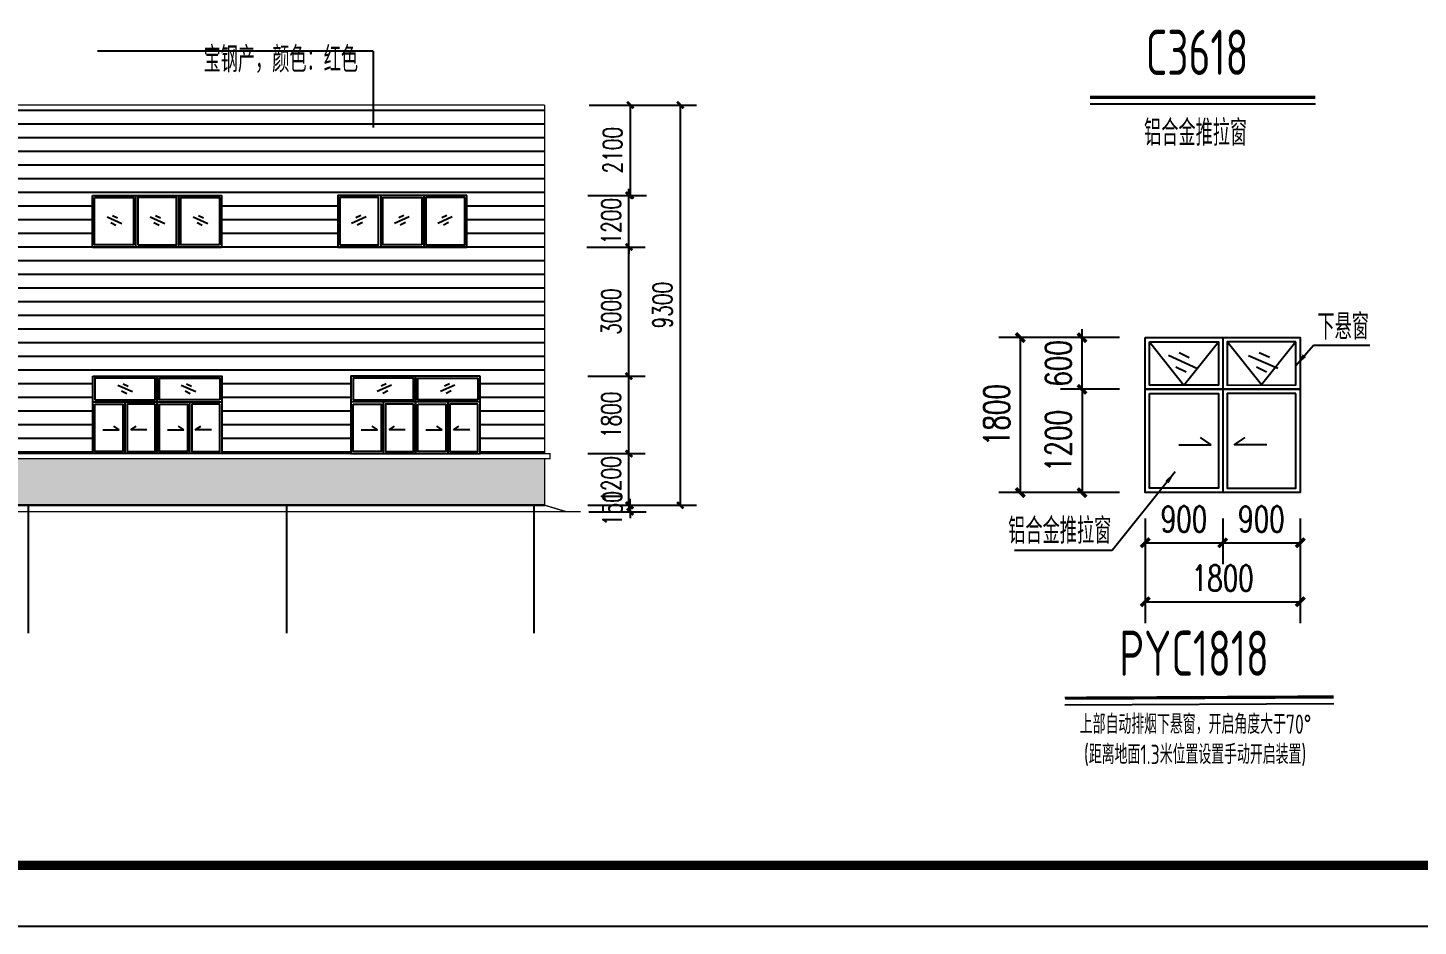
# Model space of a CAD drawing. Extents: x 180850 to 1400258, y 48356 to 327067.
# Drawn here: x 711232 to 743528, y 232984 to 253860 of the extents above; entities that cross this region are included whole.
import ezdxf
from ezdxf.enums import TextEntityAlignment as Align

# ---------------------------------------------------------------- set-up
doc = ezdxf.new("R2010")
doc.units = 0
doc.header["$LTSCALE"] = 1000
for name, color, linetype in [('AXIS', 3, 'Continuous'), ('PUB_DIM', 3, 'Continuous'), ('PUB_TEXT', 7, 'Continuous'), ('PUB_TITLE', 4, 'Continuous'), ('TEXT', 7, 'Continuous'), ('THICK', 6, 'Continuous'), ('THIN', 7, 'Continuous')]:
    doc.layers.add(name, color=color, linetype=linetype)
doc.styles.add('_TCH_DIM_T3', font='SIMPLEX', dxfattribs={"width": 0.705882, "bigfont": 'GBCBIG'})
doc.styles.add('C', font='tssdeng.shx', dxfattribs={"height": 3, "bigfont": 'tssdchn.shx'})
doc.styles.add('标准字体', font='tssdeng.shx', dxfattribs={"width": 0.7, "bigfont": 'tssdchn.shx'})
doc.dimstyles.new('_TCH_ARCH&&150', dxfattribs={"dimtxt": 446.25, "dimasz": 150, "dimexe": 375, "dimexo": 450, "dimgap": 189.375, "dimtad": 1, "dimdec": 0, "dimzin": 0, "dimdsep": 46, "dimtxsty": '_TCH_DIM_T3', "dimblk": 'ARCHTICK', "dimcen": 0.09, "dimclrd": 3, "dimclre": 3, "dimclrt": 7, "dimazin": 2, "dimtfac": 1, "dimtdec": 0, "dimtix": 1, "dimtmove": 2, "dimatfit": 3, "dimfxl": 1, "dimtolj": 1, "dimtzin": 0, "dimarcsym": 0})
doc.dimstyles.new('TCH-200-1', dxfattribs={"dimtxt": 595, "dimasz": 200, "dimexe": 500, "dimexo": 600, "dimgap": 252.5, "dimtad": 1, "dimdec": 0, "dimzin": 0, "dimdsep": 46, "dimtxsty": '_TCH_DIM_T3', "dimblk": 'ARCHTICK', "dimcen": 0.09, "dimclrd": 3, "dimclre": 3, "dimclrt": 7, "dimazin": 2, "dimtfac": 1, "dimtdec": 0, "dimtix": 1, "dimtmove": 2, "dimatfit": 3, "dimfxl": 1, "dimtolj": 1, "dimtzin": 0, "dimarcsym": 0})
doc.dimstyles.new('TCH-200-2', dxfattribs={"dimtxt": 595, "dimasz": 200, "dimexe": 500, "dimexo": 600, "dimgap": 252.5, "dimtad": 1, "dimdec": 0, "dimlfac": 0.5, "dimzin": 0, "dimdsep": 46, "dimtxsty": '_TCH_DIM_T3', "dimblk": 'ARCHTICK', "dimcen": 0.09, "dimclrd": 124, "dimclre": 124, "dimclrt": 7, "dimazin": 2, "dimtfac": 1, "dimtdec": 0, "dimtix": 1, "dimtmove": 2, "dimatfit": 3, "dimfxl": 1, "dimtolj": 1, "dimtzin": 0, "dimarcsym": 0})

# ---------------------------------------------------------------- blocks, each defined once
blk = doc.blocks.new('_ArchTick')
at = {"color": 0, "linetype": 'ByBlock', "const_width": 0.4}
blk.add_lwpolyline([(-0.5, -0.5), (0.5, 0.5)], dxfattribs=at)
blk = doc.blocks.new('*D376')
at = {"layer": 'Defpoints', "color": 0, "transparency": 16777216}
for p in [(723787, 243965), (725195, 243965), (723787, 242765)]:
    blk.add_point(p, dxfattribs=at)
at = {"layer": 'PUB_DIM', "color": 3, "lineweight": -2, "transparency": 16777216}
for p, q in [((724237, 243965), (725570, 243965)), ((725195, 243965), (725195, 244115)), ((725195, 242765), (725195, 243965)), ((724237, 242765), (725570, 242765)), ((725195, 242765), (725195, 242615))]:
    blk.add_line(p, q, dxfattribs=at)
at = {"layer": 'PUB_DIM', "color": 3, "lineweight": -2, "transparency": 16777216, "xscale": 150, "yscale": 150, "zscale": 150}
for p, rotation in [((725195, 243965), 270), ((725195, 242765), 90)]:
    blk.add_blockref('_ArchTick', p, dxfattribs=dict(at, rotation=rotation))
at = {"layer": 'PUB_DIM', "color": 7, "transparency": 16777216, "insert": (724783, 243365), "char_height": 446.2, "attachment_point": 5, "rotation": 90, "style": '_TCH_DIM_T3'}
blk.add_mtext('\\A1;1200', dxfattribs=at)
blk = doc.blocks.new('*D377')
at = {"layer": 'Defpoints', "color": 0, "transparency": 16777216}
for p in [(723787, 245765), (725195, 245765), (723787, 243965)]:
    blk.add_point(p, dxfattribs=at)
at = {"layer": 'PUB_DIM', "color": 3, "lineweight": -2, "transparency": 16777216}
for p, q in [((724237, 245765), (725570, 245765)), ((725195, 243965), (725195, 245765)), ((724237, 243965), (725570, 243965))]:
    blk.add_line(p, q, dxfattribs=at)
at = {"layer": 'PUB_DIM', "color": 3, "lineweight": -2, "transparency": 16777216, "xscale": 150, "yscale": 150, "zscale": 150}
for p, rotation in [((725195, 245765), 90), ((725195, 243965), 270)]:
    blk.add_blockref('_ArchTick', p, dxfattribs=dict(at, rotation=rotation))
at = {"layer": 'PUB_DIM', "color": 7, "transparency": 16777216, "insert": (724783, 244865), "char_height": 446.2, "attachment_point": 5, "rotation": 90, "style": '_TCH_DIM_T3'}
blk.add_mtext('\\A1;1800', dxfattribs=at)
blk = doc.blocks.new('*D378')
at = {"layer": 'Defpoints', "color": 0, "transparency": 16777216}
for p in [(723770, 248765, -4), (725195, 248765), (723787, 245765)]:
    blk.add_point(p, dxfattribs=at)
at = {"layer": 'PUB_DIM', "color": 3, "lineweight": -2, "transparency": 16777216}
for p, q in [((724220, 248765), (725570, 248765)), ((725195, 245765), (725195, 248765)), ((724237, 245765), (725570, 245765))]:
    blk.add_line(p, q, dxfattribs=at)
at = {"layer": 'PUB_DIM', "color": 3, "lineweight": -2, "transparency": 16777216, "xscale": 150, "yscale": 150, "zscale": 150}
for p, rotation in [((725195, 248765), 90), ((725195, 245765), 270)]:
    blk.add_blockref('_ArchTick', p, dxfattribs=dict(at, rotation=rotation))
at = {"layer": 'PUB_DIM', "color": 7, "transparency": 16777216, "insert": (724783, 247265), "char_height": 446.2, "attachment_point": 5, "rotation": 90, "style": '_TCH_DIM_T3'}
blk.add_mtext('\\A1;3000', dxfattribs=at)
blk = doc.blocks.new('*D379')
at = {"layer": 'Defpoints', "color": 0, "transparency": 16777216}
for p in [(723787, 249965), (725195, 249965), (723770, 248765, -4)]:
    blk.add_point(p, dxfattribs=at)
at = {"layer": 'PUB_DIM', "color": 3, "lineweight": -2, "transparency": 16777216}
for p, q in [((725195, 249965), (725195, 250115)), ((724237, 249965), (725570, 249965)), ((725195, 248765), (725195, 249965)), ((724220, 248765), (725570, 248765)), ((725195, 248765), (725195, 248615))]:
    blk.add_line(p, q, dxfattribs=at)
at = {"layer": 'PUB_DIM', "color": 3, "lineweight": -2, "transparency": 16777216, "xscale": 150, "yscale": 150, "zscale": 150}
for p, rotation in [((725195, 249965), 270), ((725195, 248765), 90)]:
    blk.add_blockref('_ArchTick', p, dxfattribs=dict(at, rotation=rotation))
at = {"layer": 'PUB_DIM', "color": 7, "transparency": 16777216, "insert": (724783, 249365), "char_height": 446.2, "attachment_point": 5, "rotation": 90, "style": '_TCH_DIM_T3'}
blk.add_mtext('\\A1;1200', dxfattribs=at)
blk = doc.blocks.new('*D380')
at = {"layer": 'Defpoints', "color": 0, "transparency": 16777216}
for p in [(723820, 252065), (725228, 252065), (723787, 249965)]:
    blk.add_point(p, dxfattribs=at)
at = {"layer": 'PUB_DIM', "color": 3, "lineweight": -2, "transparency": 16777216}
for p, q in [((724270, 252065), (725603, 252065)), ((725228, 249965), (725228, 252065)), ((724237, 249965), (725603, 249965))]:
    blk.add_line(p, q, dxfattribs=at)
at = {"layer": 'PUB_DIM', "color": 3, "lineweight": -2, "transparency": 16777216, "xscale": 150, "yscale": 150, "zscale": 150}
for p, rotation in [((725228, 252065), 90), ((725228, 249965), 270)]:
    blk.add_blockref('_ArchTick', p, dxfattribs=dict(at, rotation=rotation))
at = {"layer": 'PUB_DIM', "color": 7, "transparency": 16777216, "insert": (724816, 251015), "char_height": 446.2, "attachment_point": 5, "rotation": 90, "style": '_TCH_DIM_T3'}
blk.add_mtext('\\A1;2100', dxfattribs=at)
blk = doc.blocks.new('*D381')
at = {"layer": 'Defpoints', "color": 0, "transparency": 16777216}
for p in [(723820, 252065), (723787, 242765), (726387, 242765)]:
    blk.add_point(p, dxfattribs=at)
at = {"layer": 'PUB_DIM', "color": 3, "lineweight": -2, "transparency": 16777216}
for p, q in [((724270, 252065), (726762, 252065)), ((726387, 252065), (726387, 242765)), ((724237, 242765), (726762, 242765))]:
    blk.add_line(p, q, dxfattribs=at)
at = {"layer": 'PUB_DIM', "color": 3, "lineweight": -2, "transparency": 16777216, "xscale": 150, "yscale": 150, "zscale": 150}
for p, rotation in [((726387, 252065), 90), ((726387, 242765), 270)]:
    blk.add_blockref('_ArchTick', p, dxfattribs=dict(at, rotation=rotation))
at = {"layer": 'PUB_DIM', "color": 7, "transparency": 16777216, "insert": (725975, 247415), "char_height": 446.2, "attachment_point": 5, "rotation": 90, "style": '_TCH_DIM_T3'}
blk.add_mtext('\\A1;9300', dxfattribs=at)
blk = doc.blocks.new('*D1528')
at = {"layer": 'Defpoints', "color": 0, "transparency": 16777216}
for p in [(723814, 242615), (723819, 242765), (725222, 242615)]:
    blk.add_point(p, dxfattribs=at)
at = {"layer": 'PUB_DIM', "color": 3, "lineweight": -2, "transparency": 16777216}
for p, q in [((725222, 242765), (725222, 242915)), ((724264, 242615), (725597, 242615)), ((724269, 242765), (725597, 242765)), ((725222, 242765), (725222, 242615)), ((725222, 242615), (725222, 242465))]:
    blk.add_line(p, q, dxfattribs=at)
at = {"layer": 'PUB_DIM', "color": 3, "lineweight": -2, "transparency": 16777216, "xscale": 150, "yscale": 150, "zscale": 150}
for p, rotation in [((725222, 242765), 270), ((725222, 242615), 90)]:
    blk.add_blockref('_ArchTick', p, dxfattribs=dict(at, rotation=rotation))
at = {"layer": 'PUB_DIM', "color": 7, "transparency": 16777216, "insert": (724810, 242690), "char_height": 446.2, "attachment_point": 5, "rotation": 90, "style": '_TCH_DIM_T3'}
blk.add_mtext('\\A1;150', dxfattribs=at)
blk = doc.blocks.new('*D1565')
at = {"layer": 'AXIS', "color": 124, "linetype": 'ByBlock', "lineweight": -2, "transparency": 16777216}
for p, q in [((737188, 242459), (737188, 241393)), ((738988, 242460), (738988, 241393)), ((737188, 241893), (738988, 241893))]:
    blk.add_line(p, q, dxfattribs=at)
at = {"layer": 'Defpoints', "color": 0, "linetype": 'ByBlock', "transparency": 16777216}
for p in [(737188, 243059), (738988, 243060), (738988, 241893)]:
    blk.add_point(p, dxfattribs=at)
at = {"layer": 'AXIS', "color": 124, "linetype": 'ByBlock', "lineweight": -2, "transparency": 16777216, "xscale": 200, "yscale": 200, "zscale": 200, "rotation": 180}
blk.add_blockref('_ArchTick', (737188, 241893), dxfattribs=at)
at = {"layer": 'AXIS', "color": 124, "linetype": 'ByBlock', "lineweight": -2, "transparency": 16777216, "xscale": 200, "yscale": 200, "zscale": 200}
blk.add_blockref('_ArchTick', (738988, 241893), dxfattribs=at)
at = {"layer": 'AXIS', "color": 7, "linetype": 'ByBlock', "transparency": 16777216, "insert": (738088, 242443), "char_height": 595, "attachment_point": 5, "style": '_TCH_DIM_T3'}
blk.add_mtext('\\A1;900', dxfattribs=at)
blk = doc.blocks.new('*D1566')
at = {"layer": 'AXIS', "color": 124, "linetype": 'ByBlock', "lineweight": -2, "transparency": 16777216}
for p, q in [((737188, 242459), (737188, 240023)), ((740788, 242459), (740788, 240023)), ((737188, 240523), (740788, 240523))]:
    blk.add_line(p, q, dxfattribs=at)
at = {"layer": 'Defpoints', "color": 0, "linetype": 'ByBlock', "transparency": 16777216}
for p in [(737188, 243059), (740788, 243059), (740788, 240523)]:
    blk.add_point(p, dxfattribs=at)
at = {"layer": 'AXIS', "color": 124, "linetype": 'ByBlock', "lineweight": -2, "transparency": 16777216, "xscale": 200, "yscale": 200, "zscale": 200, "rotation": 180}
blk.add_blockref('_ArchTick', (737188, 240523), dxfattribs=at)
at = {"layer": 'AXIS', "color": 124, "linetype": 'ByBlock', "lineweight": -2, "transparency": 16777216, "xscale": 200, "yscale": 200, "zscale": 200}
blk.add_blockref('_ArchTick', (740788, 240523), dxfattribs=at)
at = {"layer": 'AXIS', "color": 7, "linetype": 'ByBlock', "transparency": 16777216, "insert": (738988, 241073), "char_height": 595, "attachment_point": 5, "style": '_TCH_DIM_T3'}
blk.add_mtext('\\A1;1800', dxfattribs=at)
blk = doc.blocks.new('*D1567')
at = {"layer": 'AXIS', "color": 124, "linetype": 'ByBlock', "lineweight": -2, "transparency": 16777216}
for p, q in [((736588, 245460), (735220, 245460)), ((735720, 245460), (735720, 243059)), ((736588, 243059), (735220, 243059))]:
    blk.add_line(p, q, dxfattribs=at)
at = {"layer": 'Defpoints', "color": 0, "linetype": 'ByBlock', "transparency": 16777216}
for p in [(737188, 245460), (735720, 243059), (737188, 243059)]:
    blk.add_point(p, dxfattribs=at)
at = {"layer": 'AXIS', "color": 124, "linetype": 'ByBlock', "lineweight": -2, "transparency": 16777216, "xscale": 200, "yscale": 200, "zscale": 200}
for p, rotation in [((735720, 245460), 90), ((735720, 243059), 270)]:
    blk.add_blockref('_ArchTick', p, dxfattribs=dict(at, rotation=rotation))
at = {"layer": 'AXIS', "color": 7, "linetype": 'ByBlock', "transparency": 16777216, "insert": (735170, 244260), "char_height": 595, "attachment_point": 5, "rotation": 90, "style": '_TCH_DIM_T3'}
blk.add_mtext('\\A1;1200', dxfattribs=at)
blk = doc.blocks.new('*D1568')
at = {"layer": 'AXIS', "color": 124, "linetype": 'ByBlock', "lineweight": -2, "transparency": 16777216}
for p, q in [((738988, 242460), (738988, 241393)), ((740788, 242459), (740788, 241393)), ((738988, 241893), (740788, 241893))]:
    blk.add_line(p, q, dxfattribs=at)
at = {"layer": 'Defpoints', "color": 0, "linetype": 'ByBlock', "transparency": 16777216}
for p in [(738988, 243060), (740788, 243059), (740788, 241893)]:
    blk.add_point(p, dxfattribs=at)
at = {"layer": 'AXIS', "color": 124, "linetype": 'ByBlock', "lineweight": -2, "transparency": 16777216, "xscale": 200, "yscale": 200, "zscale": 200, "rotation": 180}
blk.add_blockref('_ArchTick', (738988, 241893), dxfattribs=at)
at = {"layer": 'AXIS', "color": 124, "linetype": 'ByBlock', "lineweight": -2, "transparency": 16777216, "xscale": 200, "yscale": 200, "zscale": 200}
blk.add_blockref('_ArchTick', (740788, 241893), dxfattribs=at)
at = {"layer": 'AXIS', "color": 7, "linetype": 'ByBlock', "transparency": 16777216, "insert": (739888, 242443), "char_height": 595, "attachment_point": 5, "style": '_TCH_DIM_T3'}
blk.add_mtext('\\A1;900', dxfattribs=at)
blk = doc.blocks.new('*D1569')
at = {"layer": 'AXIS', "color": 124, "linetype": 'ByBlock', "lineweight": -2, "transparency": 16777216}
for p, q in [((735720, 246660), (735720, 246860)), ((736588, 246660), (735220, 246660)), ((735720, 245460), (735720, 246660)), ((736588, 245460), (735220, 245460)), ((735720, 245460), (735720, 245260))]:
    blk.add_line(p, q, dxfattribs=at)
at = {"layer": 'Defpoints', "color": 0, "linetype": 'ByBlock', "transparency": 16777216}
for p in [(735720, 246660), (737188, 246660), (737188, 245460)]:
    blk.add_point(p, dxfattribs=at)
at = {"layer": 'AXIS', "color": 124, "linetype": 'ByBlock', "lineweight": -2, "transparency": 16777216, "xscale": 200, "yscale": 200, "zscale": 200}
for p, rotation in [((735720, 246660), 270), ((735720, 245460), 90)]:
    blk.add_blockref('_ArchTick', p, dxfattribs=dict(at, rotation=rotation))
at = {"layer": 'AXIS', "color": 7, "linetype": 'ByBlock', "transparency": 16777216, "insert": (735170, 246060), "char_height": 595, "attachment_point": 5, "rotation": 90, "style": '_TCH_DIM_T3'}
blk.add_mtext('\\A1;600', dxfattribs=at)
blk = doc.blocks.new('*D1576')
at = {"layer": 'AXIS', "color": 124, "linetype": 'ByBlock', "lineweight": -2, "transparency": 16777216}
for p, q in [((736588, 246660), (733785, 246660)), ((734285, 246660), (734285, 243059)), ((736588, 243059), (733785, 243059))]:
    blk.add_line(p, q, dxfattribs=at)
at = {"layer": 'Defpoints', "color": 0, "linetype": 'ByBlock', "transparency": 16777216}
for p in [(737188, 246660), (734285, 243059), (737188, 243059)]:
    blk.add_point(p, dxfattribs=at)
at = {"layer": 'AXIS', "color": 124, "linetype": 'ByBlock', "lineweight": -2, "transparency": 16777216, "xscale": 200, "yscale": 200, "zscale": 200}
for p, rotation in [((734285, 246660), 90), ((734285, 243059), 270)]:
    blk.add_blockref('_ArchTick', p, dxfattribs=dict(at, rotation=rotation))
at = {"layer": 'AXIS', "color": 7, "linetype": 'ByBlock', "transparency": 16777216, "insert": (733735, 244860), "char_height": 595, "attachment_point": 5, "rotation": 90, "style": '_TCH_DIM_T3'}
blk.add_mtext('\\A1;1800', dxfattribs=at)

msp = doc.modelspace()

# ---------------------------------------------------------------- hatches: boundary and pattern name
at = {"true_color": 0xc7c8ca}
h = msp.add_hatch(dxfattribs=at)
h.set_pattern_fill('ANSI31', color=9, scale=200, angle=315)
h.set_pattern_definition([(0, (320777.46, 230988.87), (9e-14, 317.5), [])])
h.paths.add_polyline_path([(723238.2, 252065.17), (687956.76, 252065.24), (687956.76, 243965.32), (688738.18, 243965.32), (688738.18, 245765.24), (691738.21, 245765.24), (691738.21, 243965.32), (694738.18, 243965.32), (694738.18, 245765.24), (697738.21, 245765.24), (697738.21, 243965.32), (700738.18, 243965.32), (700738.18, 245765.24), (703738.21, 245765.24), (703738.21, 243965.32), (706738.18, 243965.32), (706738.18, 245765.24), (709738.21, 245765.24), (709738.21, 243965.32), (712738.18, 243965.32), (712738.18, 245765.24), (715738.21, 245765.24), (715738.21, 243965.32), (716388.2, 243965.32), (718738.18, 243965.29), (718738.18, 245765.24), (721738.21, 245765.24), (721738.21, 243965.26), (723238.2, 243965.24)])
h.paths.add_polyline_path([(697738.21, 248765.32), (694738.21, 248765.32), (694738.21, 249965.32), (697738.21, 249965.32)], flags=16)
h.paths.add_polyline_path([(697688.58, 248815.35), (696788.52, 248815.31), (696788.52, 249915.31), (697688.57, 249915.35)], flags=0)
h.paths.add_polyline_path([(700730.55, 249965.32), (703730.55, 249965.32), (703730.55, 248765.32), (700730.55, 248765.32)], flags=16)
h.paths.add_polyline_path([(700780.49, 248815.32), (700780.49, 249915.31), (701680.55, 249915.31), (701680.55, 248815.32)], flags=0)
h.paths.add_polyline_path([(696688.21, 248815.32), (695788.21, 248815.32), (695788.21, 249915.31), (696688.21, 249915.31)], flags=0)
h.paths.add_polyline_path([(701780.55, 248815.32), (701780.55, 249915.31), (702680.55, 249915.31), (702680.55, 248815.32)], flags=0)
h.paths.add_polyline_path([(695688.21, 248815.32), (694788.15, 248815.32), (694788.15, 249915.31), (695688.21, 249915.31)], flags=0)
h.paths.add_polyline_path([(702780.86, 248815.31), (702780.86, 249915.31), (703680.91, 249915.35), (703680.92, 248815.35)], flags=0)
h.paths.add_polyline_path([(691738.21, 248765.32), (688738.21, 248765.32), (688738.21, 249965.32), (691738.21, 249965.32)], flags=16)
h.paths.add_polyline_path([(691688.58, 248815.35), (690480.86, 248815.31), (690480.86, 249915.31), (691688.57, 249915.35)], flags=0)
h.paths.add_polyline_path([(706738.17, 248765.32), (706738.17, 249965.32), (709738.17, 249965.32), (709738.17, 248765.32)], flags=16)
h.paths.add_polyline_path([(706787.8, 248815.35), (706787.81, 249915.35), (707687.86, 249915.31), (707687.86, 248815.31)], flags=0)
h.paths.add_polyline_path([(690380.55, 248815.32), (689480.55, 248815.32), (689480.55, 249915.31), (690380.55, 249915.31)], flags=0)
h.paths.add_polyline_path([(707788.17, 248815.32), (707788.17, 249915.31), (708688.17, 249915.31), (708688.17, 248815.32)], flags=0)
h.paths.add_polyline_path([(689380.55, 248815.32), (688788.15, 248815.32), (688788.15, 249915.31), (689380.55, 249915.31)], flags=0)
h.paths.add_polyline_path([(708788.17, 248815.32), (708788.17, 249915.31), (709688.23, 249915.31), (709688.23, 248815.32)], flags=0)
h.paths.add_polyline_path([(712734.17, 248765.32), (712734.17, 249965.32), (715734.17, 249965.32), (715734.17, 248765.32)], flags=16)
h.paths.add_polyline_path([(712783.81, 248815.35), (712783.81, 249915.35), (713683.87, 249915.31), (713683.86, 248815.31)], flags=0)
h.paths.add_polyline_path([(713784.17, 248815.32), (713784.17, 249915.31), (714684.17, 249915.31), (714684.17, 248815.32)], flags=0)
h.paths.add_polyline_path([(714784.17, 248815.32), (714784.17, 249915.31), (715684.23, 249915.31), (715684.23, 248815.32)], flags=0)
h.paths.add_polyline_path([(718430.55, 249965.32), (721430.55, 249965.32), (721430.55, 248765.32), (718430.55, 248765.32)], flags=16)
h.paths.add_polyline_path([(718480.49, 248815.32), (718480.49, 249915.31), (719380.55, 249915.31), (719380.55, 248815.32)], flags=0)
h.paths.add_polyline_path([(719480.55, 248815.32), (719480.55, 249915.31), (720380.55, 249915.31), (720380.55, 248815.32)], flags=0)
h.paths.add_polyline_path([(720480.86, 248815.31), (720480.86, 249915.31), (721380.91, 249915.35), (721380.92, 248815.35)], flags=0)
h.paths.add_polyline_path([(708311.61, 250740.8), (709420.31, 250740.8), (709420.31, 251410.49), (708311.61, 251410.49)], flags=16)
h = msp.add_hatch(dxfattribs=at)
h.set_pattern_fill('AR-B816', color=9, scale=150)
h.set_pattern_definition([(0, (0, 13718.3), (0, 181.9656), []), (90, (0, 13718.3), (-181.9656, 181.9656), [181.9656, -181.9656])])
h.paths.add_polyline_path([(723238.2, 243845.32), (687251.86, 243845.32), (687251.86, 242765.24), (723238.2, 242765.24)])

# ---------------------------------------------------------------- linework, layer by layer
for p, q in [((713734.19, 249965.32), (713734.17, 248765.32)), ((714734.17, 249965.32), (714734.17, 248765.32)), ((719430.55, 249965.32), (719430.55, 248765.32)), ((720430.54, 249965.32), (720430.55, 248765.32)), ((713073.51, 249467.74), (713411.82, 249315.13)), ((713198.13, 249499.79), (713315.8, 249442.73)), ((714073.84, 249467.73), (714412.15, 249315.12)), ((714198.47, 249499.78), (714316.13, 249442.71)), ((715073.89, 249467.73), (715412.2, 249315.12)), ((715198.51, 249499.78), (715316.18, 249442.71)), ((719090.84, 249467.73), (718752.53, 249315.12)), ((718966.21, 249499.78), (718848.55, 249442.71)), ((720090.89, 249467.73), (719752.57, 249315.12)), ((719966.26, 249499.78), (719848.6, 249442.71)), ((721091.22, 249467.74), (720752.91, 249315.13)), ((720966.59, 249499.79), (720848.93, 249442.73)), ((713161.93, 249331.89), (713279.6, 249274.83)), ((714162.27, 249331.87), (714279.93, 249274.81)), ((715162.32, 249331.87), (715279.98, 249274.81)), ((719002.41, 249331.87), (718884.75, 249274.81)), ((720002.46, 249331.87), (719884.8, 249274.81)), ((721002.79, 249331.89), (720885.13, 249274.83)), ((712734.17, 248765.32), (715734.23, 248765.32)), ((721430.55, 248765.32), (718430.49, 248765.32)), ((737725.05, 246251.31), (738401.67, 245946.09)), ((737974.3, 246315.4), (738209.63, 246201.28)), ((739589.18, 246248.21), (740268.8, 245949.73)), ((739837.79, 246314.78), (740074.23, 246203)), ((737901.9, 245979.6), (738137.23, 245865.48)), ((739768.73, 245978.28), (740005.17, 245866.5)), ((713322.08, 245557.53), (713660.39, 245404.92)), ((713446.71, 245589.58), (713564.37, 245532.52)), ((714238.2, 243965.24), (714238.2, 245765.24)), ((714238.23, 245765.24), (714238.23, 243965.24)), ((714795.03, 245557.52), (715133.35, 245404.91)), ((714919.66, 245589.56), (715037.32, 245532.5)), ((719681.36, 245557.52), (719343.05, 245404.91)), ((719556.73, 245589.56), (719439.07, 245532.5)), ((720238.17, 245765.24), (720238.17, 243965.24)), ((720238.2, 243965.24), (720238.2, 245765.24)), ((721154.31, 245557.53), (720816, 245404.92)), ((721029.69, 245589.58), (720912.02, 245532.52)), ((738988.33, 245459.71), (738987.73, 243059.71)), ((712738.18, 245165.24), (715738.27, 245165.24)), ((713410.51, 245421.68), (713528.17, 245364.62)), ((713488.28, 245165.43), (713487.99, 243965.43)), ((714883.46, 245421.66), (715001.12, 245364.6)), ((714988.23, 245165.24), (714988.23, 243965.24)), ((721738.21, 245165.24), (718738.12, 245165.24)), ((719592.93, 245421.66), (719475.27, 245364.6)), ((719488.16, 245165.24), (719488.16, 243965.24)), ((721065.88, 245421.68), (720948.22, 245364.62)), ((720988.11, 245165.43), (720988.41, 243965.43)), ((712977.43, 244520.85), (713354.12, 244520.75)), ((713354.12, 244520.75), (713229.3, 244605.23)), ((713622.19, 244520.69), (713747.05, 244605.1)), ((713998.88, 244520.6), (713622.19, 244520.69)), ((714477.48, 244520.54), (714854.17, 244520.54)), ((714854.17, 244520.54), (714729.33, 244604.98)), ((715122.24, 244520.54), (715247.08, 244604.98)), ((715498.93, 244520.54), (715122.24, 244520.54)), ((718977.46, 244520.54), (719354.15, 244520.54)), ((719354.15, 244520.54), (719229.32, 244604.98)), ((719622.23, 244520.54), (719747.06, 244604.98)), ((719998.92, 244520.54), (719622.23, 244520.54)), ((720477.51, 244520.6), (720854.2, 244520.69)), ((720854.2, 244520.69), (720729.35, 244605.1)), ((721122.28, 244520.75), (721247.09, 244605.23)), ((721498.97, 244520.85), (721122.28, 244520.75)), ((737966.61, 244170.55), (738719.99, 244170.36)), ((738719.99, 244170.36), (738470.37, 244339.31)), ((739256.14, 244170.23), (739505.86, 244339.06)), ((740009.53, 244170.04), (739256.14, 244170.23)), ((723238.2, 242765.24), (687251.86, 242765.32)), ((687251.86, 242765.32), (723238.2, 242765.24)), ((723238.2, 242765.24), (687251.86, 242765.32)), ((723238.2, 242765.24), (687251.86, 242765.32))]:
    msp.add_line(p, q)
at = {"color": 3}
for p, q in [((737287.41, 246560.32), (738087.56, 245559.54)), ((738087.56, 245559.54), (738887.72, 246559.68)), ((738988.07, 246660.25), (738988.33, 245459.71)), ((739889.06, 245559.81), (739088.46, 246559.72)), ((740688.77, 246560.84), (739889.06, 245559.81))]:
    msp.add_line(p, q, dxfattribs=at)
at = {"const_width": 30}
for points in [[(723238.2, 252065.17), (687251.86, 252065.25)], [(723238.2, 252065.25), (723238.2, 243965.24), (723358.2, 243965.24), (723358.2, 243845.24), (723238.2, 243845.24), (723238.2, 242765.24)], [(687251.86, 243965.32), (716388.2, 243965.32)], [(716388.2, 243845.32), (687251.86, 243845.32)], [(716388.2, 243965.32), (723238.2, 243965.24)], [(723238.2, 243845.24), (716388.2, 243845.32)], [(724076.96, 242615.24), (686183.87, 242615.24)], [(687226.31, 242765.24), (723241.21, 242765.24)], [(723241.21, 242765.24), (723741.21, 242615.24)]]:
    msp.add_lwpolyline(points, dxfattribs=at)
for points in [[(712734.17, 249965.32), (715734.17, 249965.32), (715734.17, 248765.32), (712734.17, 248765.32)], [(721430.55, 249965.32), (718430.55, 249965.32), (718430.55, 248765.32), (721430.55, 248765.32)], [(712738.18, 245765.24), (715738.21, 245765.24), (715738.21, 243965.24), (712738.18, 243965.24)], [(712788.12, 245215.24), (714188.2, 245215.24), (714188.19, 245715.23), (712788.12, 245715.23)], [(715688.27, 245215.24), (714288.2, 245215.24), (714288.2, 245715.23), (715688.27, 245715.23)], [(721738.21, 245765.24), (718738.18, 245765.24), (718738.18, 243965.24), (721738.21, 243965.24)], [(718788.12, 245215.24), (720188.2, 245215.24), (720188.19, 245715.23), (718788.12, 245715.23)], [(721688.27, 245215.24), (720288.2, 245215.24), (720288.2, 245715.23), (721688.27, 245715.23)], [(737188.19, 245460.27), (740788.17, 245460.23), (740788.11, 243059.29), (737188.13, 243059.33)], [(737288.23, 245360.05), (738888.36, 245359.73), (738887.82, 243159.73), (737287.68, 243160.05)], [(740688.38, 245359.36), (739088.24, 245359.68), (739087.7, 243159.68), (740687.83, 243159.36)], [(712788.23, 245115.6), (713438.3, 245115.44), (713438.03, 244015.44), (712787.96, 244015.6)], [(714188.31, 245115.25), (713538.24, 245115.42), (713537.97, 244015.42), (714188.04, 244015.25)], [(714288.2, 245115.24), (714938.26, 245115.24), (714938.26, 244015.24), (714288.2, 244015.24)], [(715688.27, 245115.24), (715038.2, 245115.24), (715038.2, 244015.24), (715688.27, 244015.24)], [(718788.12, 245115.24), (719438.19, 245115.24), (719438.19, 244015.24), (718788.12, 244015.24)], [(720188.2, 245115.24), (719538.13, 245115.24), (719538.13, 244015.24), (720188.2, 244015.24)], [(720288.09, 245115.25), (720938.15, 245115.42), (720938.43, 244015.42), (720288.36, 244015.25)], [(721688.16, 245115.6), (721038.09, 245115.44), (721038.37, 244015.44), (721688.43, 244015.6)]]:
    msp.add_lwpolyline(points, close=True)
at = {"color": 3}
for points in [[(712783.81, 249915.35), (713683.87, 249915.31), (713683.86, 248815.31), (712783.81, 248815.35)], [(713784.17, 248815.32), (714684.17, 248815.32), (714684.17, 249915.31), (713784.17, 249915.31)], [(715684.23, 248815.32), (714784.17, 248815.32), (714784.17, 249915.31), (715684.23, 249915.31)], [(718480.49, 248815.32), (719380.55, 248815.32), (719380.55, 249915.31), (718480.49, 249915.31)], [(720380.55, 248815.32), (719480.55, 248815.32), (719480.55, 249915.31), (720380.55, 249915.31)], [(721380.91, 249915.35), (720480.86, 249915.31), (720480.86, 248815.31), (721380.92, 248815.35)], [(737188.13, 246660.27), (740788.05, 246660.23), (740788.05, 245460.23), (737188.13, 245460.27)], [(737287.4, 246560.99), (738887.71, 246560.97), (738887.71, 245559.53), (737287.4, 245559.55)], [(740688.78, 246561.51), (739088.46, 246561.01), (739088.91, 245559.56), (740689.22, 245560.06)]]:
    msp.add_lwpolyline(points, close=True, dxfattribs=at)
at = {"layer": 'AXIS', "linetype": 'ByBlock'}
for q in [(712850.28, 253320.34), (719257.06, 251545.86)]:
    msp.add_line((719257.06, 253320.34), q, dxfattribs=at)
at = {"layer": 'AXIS'}
for p, q in [((711238.2, 242765.24), (711238.2, 239789.99)), ((717238.2, 242765.24), (717238.2, 239789.99)), ((722988.2, 242765.24), (722988.2, 239789.99))]:
    msp.add_line(p, q, dxfattribs=at)
at = {"layer": 'PUB_TITLE'}
msp.add_lwpolyline([(675092.51, 232984.16), (793892.51, 232984.16), (793892.51, 316984.16), (675092.51, 316984.16)], close=True, dxfattribs=at)
at = {"layer": 'PUB_TITLE', "const_width": 212.12}
msp.add_lwpolyline([(677912.82, 234398.34), (677912.82, 315569.98), (791892.51, 315569.98), (791892.51, 234398.34)], close=True, dxfattribs=at)
at = {"layer": 'THICK', "linetype": 'ByBlock', "const_width": 75}
for points in [[(735907.03, 252243.77), (741140.76, 252243.77)], [(735320.36, 238281.73), (741567.67, 238311.27)]]:
    msp.add_lwpolyline(points, dxfattribs=at)
at = {"layer": 'THIN', "linetype": 'ByBlock'}
for points in [[(735907.03, 252093.77), (741140.76, 252093.77)], [(735320.36, 238131.73), (741567.67, 238161.27)]]:
    msp.add_lwpolyline(points, dxfattribs=at)

# ---------------------------------------------------------------- texts
at = {"layer": 'PUB_TEXT', "style": 'C', "width": 0.7}
msp.add_text('宝钢产，颜色：红色', height=599.85, dxfattribs=at).set_placement((718903.45, 252644.75), align=Align.BOTTOM_RIGHT)
at = {"layer": 'PUB_TEXT', "style": '标准字体', "width": 0.7}
for s, p in [('上部自动排烟下悬窗，开启角度大于70%%D', (735667.26, 237453.3, 828.98)), ('(距离地面1.3米位置设置手动开启装置)', (735765.16, 236751.43, 828.98))]:
    msp.add_text(s, height=450, dxfattribs=at).set_placement(p)
at = {"layer": 'TEXT', "linetype": 'ByBlock', "style": '标准字体', "width": 0.7}
for s, p in [('C3618', (737197.24, 252448.8)), ('PYC1818', (736585.12, 238486.75))]:
    msp.add_text(s, height=1050, dxfattribs=at).set_placement(p, align=Align.BOTTOM_LEFT)
at = {"layer": 'TEXT', "style": '标准字体', "width": 0.7}
msp.add_text('铝合金推拉窗', height=600, dxfattribs=at).set_placement((737161.67, 250939.31), align=Align.BOTTOM_LEFT)
at = {"layer": 'TEXT', "style": 'C', "width": 0.7}
msp.add_text('下悬窗', height=600, rotation=0.024517, dxfattribs=at).set_placement((741187.54, 246913.94, 263.04), align=Align.MIDDLE_LEFT)
msp.add_text('铝合金推拉窗', height=600, dxfattribs=at).set_placement((734005.85, 242170.96, 263.04), align=Align.MIDDLE_LEFT)

# ---------------------------------------------------------------- dimensions: what is measured, and where the dimension line sits
at = {"layer": 'AXIS', "linetype": 'ByBlock'}
for base, p1, p2, angle, picture, middle in [((734285.06, 243059.33), (737188.13, 246660.27), (737188.13, 243059.33), 90, '*D1576', (733735.06, 244859.8)), ((735720.19, 246660.27), (737188.13, 245460.27), (737188.12, 246660.27), 270, '*D1569', (735170.19, 246060.27)), ((735720.19, 243059.33), (737188.13, 245460.27), (737188.13, 243059.33), 90, '*D1567', (735170.19, 244259.8))]:
    dim = msp.add_linear_dim(base=base, p1=p1, p2=p2, angle=angle, dimstyle='TCH-200-2', dxfattribs=at)
    dim.commit()
    dim.dimension.update_dxf_attribs({"geometry": picture, "text_midpoint": middle})
for base, p1, p2, picture, middle in [((738987.73, 241892.93), (737188.13, 243059.33), (738987.73, 243059.71), '*D1565', (738087.93, 242442.93)), ((740788.11, 240522.82), (737188.13, 243059.33), (740788.11, 243059.29), '*D1566', (738988.12, 241072.82)), ((740788.11, 241892.93), (738987.73, 243059.71), (740788.11, 243059.29), '*D1568', (739887.92, 242442.93))]:
    dim = msp.add_linear_dim(base=base, p1=p1, p2=p2, dimstyle='TCH-200-2', dxfattribs=at)
    dim.commit()
    dim.dimension.update_dxf_attribs({"geometry": picture, "text_midpoint": middle})
at = {"layer": 'PUB_DIM'}
for base, p1, p2, angle, picture, middle in [((725228.3, 252065.24), (723786.73, 249965.32), (723820.02, 252065.24), 90, '*D380', (724815.8, 251015.28)), ((726387.05, 242765.32), (723820.02, 252065.24), (723786.73, 242765.32), 90, '*D381', (725974.55, 247415.28)), ((725195.01, 249965.32), (723770.45, 248765.32, -3.97), (723786.73, 249965.32), 90, '*D379', (724782.51, 249365.32)), ((725195.01, 248765.32), (723786.73, 245765.4), (723770.45, 248765.32, -3.97), 90, '*D378', (724782.51, 247265.36)), ((725195.01, 245765.4), (723786.73, 243965.4), (723786.73, 245765.4), 90, '*D377', (724782.51, 244865.4)), ((725195.01, 243965.4), (723786.73, 242765.32), (723786.73, 243965.4), 90, '*D376', (724782.51, 243365.36)), ((725222.33, 242615.32), (723819.39, 242765.32), (723814.04, 242615.32), 270, '*D1528', (724809.83, 242690.32))]:
    dim = msp.add_linear_dim(base=base, p1=p1, p2=p2, angle=angle, dimstyle='_TCH_ARCH&&150', dxfattribs=at)
    dim.commit()
    dim.dimension.update_dxf_attribs({"geometry": picture, "text_midpoint": middle})

# ---------------------------------------------------------------- leaders
at = {"layer": 'AXIS'}
for points in [[(740689.02, 246011.3), (741098.5, 246488.56), (742403.82, 246489.11)], [(737882.22, 243541.2), (736418, 241713.82), (734154.46, 241713.82)]]:
    msp.add_leader(points, dimstyle='TCH-200-1', override={"dimasz": 300}, dxfattribs=at)

doc.saveas('drawing.dxf')
